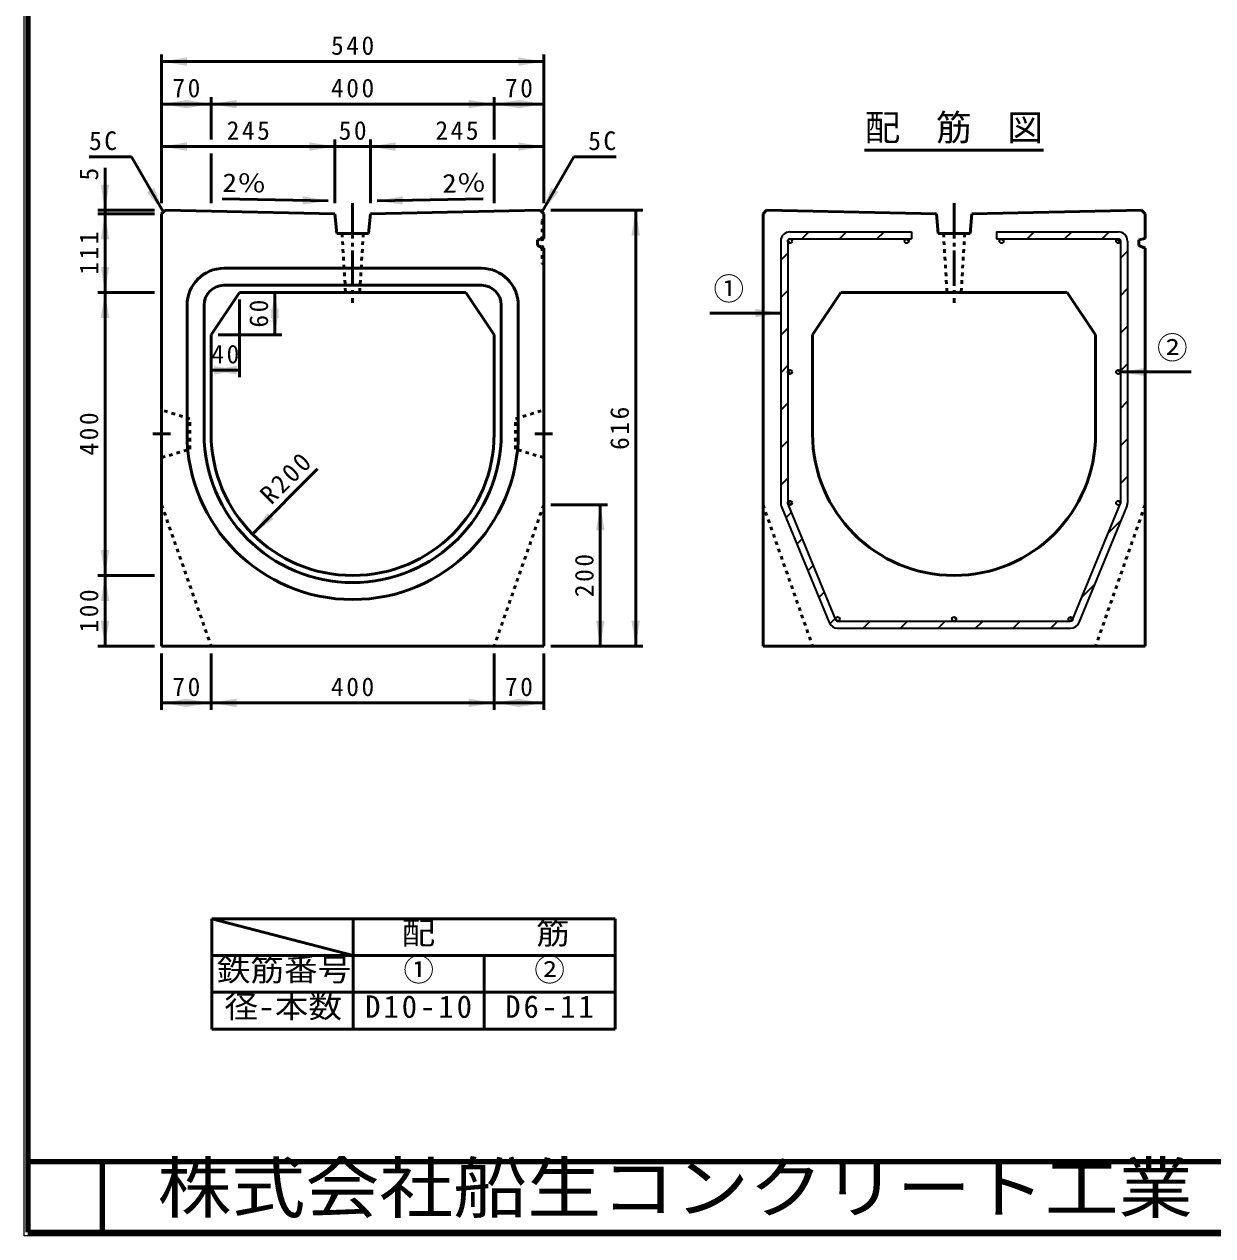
# Model space of a CAD drawing. Units: millimetres, scale not verified. Extents: x 100 to 4105, y 100 to 2870.
# Drawn here: x 100 to 1780, y 100 to 1812 of the extents above; entities that cross this region are included whole.
import ezdxf
from ezdxf.enums import TextEntityAlignment as Align

# ---------------------------------------------------------------- set-up
doc = ezdxf.new("R2010")
doc.units = ezdxf.units.MM
doc.header["$LTSCALE"] = 5
doc.header["$PDMODE"] = 32
doc.header["$PDSIZE"] = 2.5
doc.linetypes.add('USER1', pattern=[2.2, 1, -1.2])
doc.linetypes.add('USER2', pattern=[13.4, 10, -1.2, 1, -1.2])
doc.layers.add('V-nasSTD', color=7, linetype='Continuous', lineweight=50)
doc.styles.add('ＭＳ ゴシック', font='')
doc.styles.get('ＭＳ ゴシック').set_extended_font_data('MS Gothic')

msp = doc.modelspace()

# ---------------------------------------------------------------- hatches: boundary and pattern name
at = {"layer": 'V-nasSTD'}
for points in [[(330.168, 1764.887), (294.168, 1758.887), (330.168, 1752.887)], [(798.168, 1752.887), (834.168, 1758.887), (798.168, 1764.887)], [(330.168, 1704.887), (294.168, 1698.887), (330.168, 1692.887)], [(328.168, 1692.887), (364.168, 1698.887), (328.168, 1704.887)], [(400.168, 1704.887), (364.168, 1698.887), (400.168, 1692.887)], [(728.168, 1692.887), (764.168, 1698.887), (728.168, 1704.887)], [(800.168, 1704.887), (764.168, 1698.887), (800.168, 1692.887)], [(798.168, 1692.887), (834.168, 1698.887), (798.168, 1704.887)], [(330.168, 1632.887), (294.168, 1638.887), (330.168, 1644.887)], [(503.168, 1644.887), (539.168, 1638.887), (503.168, 1632.887)], [(625.168, 1644.887), (589.168, 1638.887), (625.168, 1632.887)], [(798.168, 1632.887), (834.168, 1638.887), (798.168, 1644.887)], [(208.168, 1584.887), (214.168, 1548.887), (220.168, 1584.887)], [(283.864, 1580.564), (296.668, 1546.387), (273.471, 1574.564)], [(844.471, 1580.564), (831.668, 1546.387), (854.864, 1574.564)], [(493.686, 1568.851), (529.553, 1562.102), (493.436, 1556.853)], [(634.649, 1568.851), (598.782, 1562.102), (634.899, 1556.853)], [(220.168, 1507.887), (214.168, 1543.887), (208.168, 1507.887)], [(970.168, 1512.887), (964.168, 1548.887), (958.168, 1512.887)], [(208.168, 1468.887), (214.168, 1432.887), (220.168, 1468.887)], [(220.168, 1396.887), (214.168, 1432.887), (208.168, 1396.887)], [(460.168, 1396.887), (454.168, 1432.887), (448.168, 1396.887)], [(448.168, 1408.887), (454.168, 1372.887), (460.168, 1408.887)], [(1133.168, 1397.634), (1169.168, 1403.634), (1133.168, 1409.634)], [(400.168, 1328.887), (364.168, 1322.887), (400.168, 1316.887)], [(368.168, 1316.887), (404.168, 1322.887), (368.168, 1328.887)], [(1685.168, 1314.387), (1649.168, 1320.387), (1685.168, 1326.387)], [(920.168, 1096.887), (914.168, 1132.887), (908.168, 1096.887)], [(443.959, 1121.164), (422.746, 1091.465), (452.445, 1112.679)], [(208.168, 1068.887), (214.168, 1032.887), (220.168, 1068.887)], [(220.168, 996.887), (214.168, 1032.887), (208.168, 996.887)], [(208.168, 968.887), (214.168, 932.887), (220.168, 968.887)], [(908.168, 968.887), (914.168, 932.887), (920.168, 968.887)], [(958.168, 968.887), (964.168, 932.887), (970.168, 968.887)], [(330.168, 858.887), (294.168, 852.887), (330.168, 846.887)], [(328.168, 846.887), (364.168, 852.887), (328.168, 858.887)], [(400.168, 858.887), (364.168, 852.887), (400.168, 846.887)], [(728.168, 846.887), (764.168, 852.887), (728.168, 858.887)], [(800.168, 858.887), (764.168, 852.887), (800.168, 846.887)], [(798.168, 846.887), (834.168, 852.887), (798.168, 858.887)]]:
    msp.add_hatch(color=256, dxfattribs=at).paths.add_polyline_path(points)

# ---------------------------------------------------------------- linework, layer by layer
at = {"layer": 'V-nasSTD', "lineweight": 100}
for p, q in [((105, 2865), (105, 105)), ((105, 205), (4100, 205)), ((210, 205), (210, 105)), ((105, 105), (4100, 105))]:
    msp.add_line(p, q, dxfattribs=at)
at = {"layer": 'V-nasSTD'}
for p, q in [((294.168, 1558.887), (294.168, 1768.887)), ((834.168, 1558.887), (834.168, 1768.887)), ((294.168, 1758.887), (834.168, 1758.887)), ((294.168, 1698.887), (364.168, 1698.887)), ((364.168, 1648.887), (364.168, 1708.887)), ((364.168, 1698.887), (764.168, 1698.887)), ((764.168, 1648.887), (764.168, 1708.887)), ((764.168, 1698.887), (834.168, 1698.887)), ((539.168, 1558.887), (539.168, 1648.887)), ((589.168, 1558.887), (589.168, 1648.887)), ((539.168, 1638.887), (294.168, 1638.887)), ((364.168, 1628.887), (364.168, 1558.887)), ((539.168, 1638.887), (589.168, 1638.887)), ((589.168, 1638.887), (834.168, 1638.887)), ((764.168, 1628.887), (764.168, 1558.887)), ((1287.764, 1633.887), (1540.571, 1633.887)), ((191.668, 1624.329), (251.668, 1624.329)), ((251.668, 1624.329), (296.668, 1546.387)), ((876.668, 1624.329), (831.668, 1546.387)), ((876.668, 1624.329), (936.668, 1624.329)), ((214.168, 1608.887), (214.168, 1548.887)), ((529.553, 1562.102), (379.586, 1565.226)), ((598.782, 1562.102), (748.749, 1565.226)), ((284.168, 1548.887), (204.168, 1548.887)), ((284.168, 1543.887), (204.168, 1543.887)), ((214.168, 1543.887), (214.168, 1548.887)), ((214.168, 1432.887), (214.168, 1543.887)), ((299.168, 1548.887), (294.168, 1543.887)), ((294.168, 932.887), (294.168, 1543.887)), ((539.168, 1543.887), (299.168, 1548.887)), ((539.168, 1543.887), (541.668, 1515.887)), ((589.168, 1543.887), (586.668, 1515.887)), ((589.168, 1543.887), (829.168, 1548.887)), ((829.168, 1548.887), (834.168, 1543.887)), ((834.168, 1543.887), (834.168, 1508.902)), ((844.168, 1548.887), (974.168, 1548.887)), ((964.168, 932.887), (964.168, 1548.887)), ((1149.168, 1548.887), (1144.168, 1543.887)), ((1144.168, 932.887), (1144.168, 1543.887)), ((1389.168, 1543.887), (1149.168, 1548.887)), ((1389.168, 1543.887), (1391.668, 1515.887)), ((1439.168, 1543.887), (1436.668, 1515.887)), ((1439.168, 1543.887), (1679.168, 1548.887)), ((1679.168, 1548.887), (1684.168, 1543.887)), ((1684.168, 1543.887), (1684.168, 1508.902)), ((586.668, 1515.887), (541.668, 1515.887)), ((549.168, 1515.887), (579.168, 1515.887)), ((825.168, 1506.887), (834.168, 1508.902)), ((825.168, 1498.887), (825.168, 1506.887)), ((1436.668, 1515.887), (1391.668, 1515.887)), ((1399.168, 1515.887), (1429.168, 1515.887)), ((1675.168, 1506.887), (1684.168, 1508.902)), ((1675.168, 1498.887), (1675.168, 1506.887)), ((825.168, 1498.887), (834.168, 1495.528)), ((834.168, 932.887), (834.168, 1495.528)), ((1675.168, 1498.887), (1684.168, 1495.528)), ((1684.168, 932.887), (1684.168, 1495.528)), ((382.168, 1466.887), (746.168, 1466.887)), ((382.168, 1442.887), (746.168, 1442.887)), ((284.168, 1432.887), (204.168, 1432.887)), ((214.168, 1032.887), (214.168, 1432.887)), ((404.168, 1432.887), (364.168, 1372.887)), ((404.168, 1432.887), (724.168, 1432.887)), ((404.168, 1422.887), (404.168, 1312.887)), ((454.168, 1372.887), (454.168, 1432.887)), ((724.168, 1432.887), (764.168, 1372.887)), ((1254.168, 1432.887), (1214.168, 1372.887)), ((1254.168, 1432.887), (1574.168, 1432.887)), ((1574.168, 1432.887), (1614.168, 1372.887)), ((330.168, 1382.887), (330.168, 1414.887)), ((354.168, 1382.887), (354.168, 1414.887)), ((774.168, 1414.887), (774.168, 1382.887)), ((798.168, 1414.887), (798.168, 1382.887)), ((1069.168, 1403.634), (1169.168, 1403.634)), ((330.168, 1232.887), (330.168, 1382.887)), ((354.168, 1232.887), (354.168, 1382.887)), ((364.168, 1372.887), (364.168, 1232.887)), ((374.168, 1372.887), (464.168, 1372.887)), ((764.168, 1372.887), (764.168, 1232.887)), ((774.168, 1382.887), (774.168, 1232.887)), ((798.168, 1382.887), (798.168, 1232.887)), ((1214.168, 1372.887), (1214.168, 1232.887)), ((1614.168, 1372.887), (1614.168, 1232.887)), ((364.168, 1322.887), (404.168, 1322.887)), ((1749.168, 1320.387), (1649.168, 1320.387)), ((422.746, 1091.465), (514.67, 1183.389)), ((844.168, 1132.887), (924.168, 1132.887)), ((914.168, 932.887), (914.168, 1132.887)), ((284.168, 1032.887), (204.168, 1032.887)), ((214.168, 932.887), (214.168, 1032.887)), ((284.168, 932.887), (204.168, 932.887)), ((294.168, 932.887), (834.168, 932.887)), ((844.168, 932.887), (974.168, 932.887)), ((1144.168, 932.887), (1684.168, 932.887)), ((294.168, 922.887), (294.168, 842.887)), ((364.168, 922.887), (364.168, 842.887)), ((764.168, 922.887), (764.168, 842.887)), ((834.168, 922.887), (834.168, 842.887)), ((294.168, 852.887), (364.168, 852.887)), ((364.168, 852.887), (764.168, 852.887)), ((764.168, 852.887), (834.168, 852.887)), ((365, 548), (365, 496)), ((565, 548), (365, 548)), ((365, 548), (565, 496)), ((565, 496), (565, 548)), ((750, 548), (565, 548)), ((935, 548), (750, 548)), ((935, 496), (935, 548)), ((365, 496), (365, 444)), ((565, 496), (365, 496)), ((565, 444), (565, 496)), ((565, 444), (565, 496)), ((565, 496), (565, 444)), ((750, 496), (565, 496)), ((750, 444), (750, 496)), ((750, 496), (935, 496)), ((750, 444), (750, 496)), ((750, 496), (750, 444)), ((935, 444), (935, 496)), ((935, 444), (935, 496)), ((935, 444), (935, 496)), ((935, 496), (935, 444)), ((365, 444), (365, 392)), ((565, 444), (365, 444)), ((565, 392), (565, 444)), ((565, 444), (750, 444)), ((565, 392), (565, 444)), ((565, 444), (565, 392)), ((750, 392), (750, 444)), ((750, 444), (935, 444)), ((750, 392), (750, 444)), ((750, 444), (750, 392)), ((935, 392), (935, 444)), ((935, 392), (935, 444)), ((935, 392), (935, 444)), ((935, 444), (935, 392)), ((365, 392), (565, 392)), ((565, 392), (750, 392)), ((750, 392), (935, 392))]:
    msp.add_line(p, q, dxfattribs=at)
at = {"layer": 'V-nasSTD', "linetype": 'USER2'}
for p, q in [((564.168, 1558.887), (564.168, 1417.887)), ((1414.168, 1558.887), (1414.168, 1417.887)), ((306.668, 1232.887), (281.668, 1232.887)), ((821.668, 1232.887), (846.668, 1232.887))]:
    msp.add_line(p, q, dxfattribs=at)
at = {"layer": 'V-nasSTD', "linetype": 'USER1'}
for p, q in [((831.868, 1533.887), (834.168, 1536.187)), ((831.868, 1533.887), (831.868, 1508.387)), ((549.168, 1515.887), (554.168, 1432.887)), ((579.168, 1515.887), (574.168, 1432.887)), ((1399.168, 1515.887), (1404.168, 1432.887)), ((1429.168, 1515.887), (1424.168, 1432.887)), ((831.868, 1496.387), (831.868, 1473.887)), ((831.868, 1473.887), (834.168, 1471.587)), ((334.168, 1254.387), (294.168, 1266.387)), ((294.168, 1266.387), (294.168, 1199.387)), ((334.168, 1211.387), (334.168, 1254.387)), ((794.168, 1254.387), (834.168, 1266.387)), ((794.168, 1211.387), (794.168, 1254.387)), ((834.168, 1266.387), (834.168, 1199.387)), ((294.168, 1199.387), (334.168, 1211.387)), ((834.168, 1199.387), (794.168, 1211.387)), ((294.168, 1132.887), (364.168, 932.887)), ((834.168, 1132.887), (764.168, 932.887)), ((1144.168, 1132.887), (1214.168, 932.887)), ((1684.168, 1132.887), (1614.168, 932.887))]:
    msp.add_line(p, q, dxfattribs=at)
at = {"layer": 'V-nasSTD', "lineweight": 35}
for p, q in [((1182.168, 1518.387), (1354.168, 1518.387)), ((1182.168, 1508.387), (1354.168, 1508.387)), ((1199.095, 1508.387), (1209.095, 1518.387)), ((1252.128, 1508.387), (1262.128, 1518.387)), ((1305.161, 1508.387), (1315.161, 1518.387)), ((1346.553, 1508.323), (1350.104, 1504.773)), ((1354.168, 1518.387), (1354.168, 1508.387)), ((1474.168, 1518.387), (1474.168, 1508.387)), ((1474.168, 1518.387), (1646.168, 1518.387)), ((1474.168, 1518.295), (1474.26, 1518.387)), ((1474.168, 1518.387), (1474.168, 1508.387)), ((1474.168, 1508.387), (1646.168, 1508.387)), ((1480.856, 1508.371), (1484.151, 1505.076)), ((1517.293, 1508.387), (1527.293, 1518.387)), ((1570.326, 1508.387), (1580.326, 1518.387)), ((1623.359, 1508.387), (1633.359, 1518.387)), ((1644.205, 1507.656), (1648.437, 1503.425)), ((1169.168, 1505.387), (1169.168, 1134.978)), ((1179.168, 1505.387), (1179.168, 1134.969)), ((1179.221, 1505.95), (1182.731, 1502.44)), ((1649.168, 1505.387), (1649.168, 1134.969)), ((1649.168, 1481.163), (1659.168, 1491.163)), ((1659.168, 1505.387), (1659.168, 1134.973)), ((1169.168, 1478.46), (1179.168, 1488.46)), ((1649.168, 1428.13), (1659.168, 1438.13)), ((1169.168, 1425.427), (1179.168, 1435.427)), ((1169.168, 1372.394), (1179.168, 1382.394)), ((1649.168, 1375.097), (1659.168, 1385.097)), ((1169.168, 1319.361), (1179.168, 1329.361)), ((1179.522, 1321.801), (1183.582, 1317.741)), ((1644.905, 1323.108), (1648.889, 1319.125)), ((1649.168, 1322.064), (1659.168, 1332.064)), ((1169.168, 1266.328), (1179.168, 1276.328)), ((1649.168, 1269.031), (1659.168, 1279.031)), ((1169.168, 1213.295), (1179.168, 1223.295)), ((1649.168, 1215.998), (1659.168, 1225.998)), ((1169.168, 1160.262), (1179.168, 1170.262)), ((1649.168, 1162.965), (1659.168, 1172.965)), ((1170.147, 1130.028), (1237.508, 966.437)), ((1179.393, 1133.827), (1246.751, 970.244)), ((1180.007, 1137.468), (1184.249, 1133.226)), ((1581.584, 970.244), (1648.942, 1133.827)), ((1590.829, 966.437), (1658.188, 1130.023)), ((1645.802, 1138.364), (1649.145, 1135.021)), ((1176.511, 1114.572), (1184.169, 1122.23)), ((1632.057, 1092.821), (1650.439, 1111.203)), ((1191.979, 1077.007), (1199.637, 1084.665)), ((1207.447, 1039.442), (1215.105, 1047.1)), ((1594.934, 1002.665), (1613.316, 1021.047)), ((1222.915, 1001.877), (1230.573, 1009.535)), ((1238.529, 964.458), (1246.041, 971.97)), ((1246.571, 971.91), (1250.048, 968.433)), ((1246.751, 970.244), (1246.751, 970.244)), ((1246.751, 970.244), (1246.751, 970.244)), ((1249.525, 968.387), (1578.81, 968.387)), ((1285.491, 958.387), (1295.491, 968.387)), ((1338.524, 958.387), (1348.524, 968.387)), ((1391.557, 958.387), (1401.557, 968.387)), ((1413.82, 974.366), (1417.147, 971.039)), ((1444.59, 958.387), (1454.59, 968.387)), ((1497.623, 958.387), (1507.623, 968.387)), ((1550.656, 958.387), (1560.656, 968.387)), ((1577.024, 973.797), (1581.22, 969.6)), ((1581.584, 970.244), (1581.584, 970.244)), ((1581.584, 970.244), (1581.584, 970.244)), ((1249.529, 958.387), (1578.809, 958.387))]:
    msp.add_line(p, q, dxfattribs=at)
at = {"layer": 'V-nasSTD', "lineweight": 13}
msp.add_lwpolyline([(100, 100), (100, 2870), (4105, 2870), (4105, 100)], close=True, dxfattribs=at)
at = {"layer": 'V-nasSTD', "lineweight": 35}
for centre in [(1182.168, 1505.387), (1347.168, 1505.387), (1481.168, 1505.387), (1646.168, 1505.387), (1182.168, 1320.387), (1646.168, 1320.387), (1182.168, 1135.387), (1646.168, 1135.387), (1249.525, 971.387), (1414.168, 971.387), (1578.81, 971.387)]:
    msp.add_circle(centre, 3, dxfattribs=at)
for centre, radius, start, end in [((1182.168, 1505.387), 13, 90, 180), ((1182.168, 1505.387), 3, 90, 180), ((1182.168, 1505.387), 3, 90, 180), ((1182.168, 1505.387), 3, 90, 180), ((1646.168, 1505.387), 13, 0, 90), ((1646.168, 1505.387), 3, 0, 90), ((1646.168, 1505.387), 3, 0, 90), ((1646.168, 1505.387), 3, 0, 90), ((1182.168, 1134.978), 13, 180, 202.38013), ((1182.168, 1134.969), 3, 180, 202.38013), ((1182.168, 1134.969), 3, 180, 202.38013), ((1646.168, 1134.969), 3, 337.61987, 0), ((1646.168, 1134.969), 3, 337.61987, 0), ((1646.168, 1134.973), 13, 337.61987, 0), ((1249.529, 971.387), 13, 202.38013, 270), ((1249.525, 971.387), 3, 202.38013, 270), ((1249.525, 971.387), 3, 202.38013, 270), ((1249.525, 971.387), 3, 202.38053, 270.00103), ((1578.809, 971.387), 13, 270, 337.61987), ((1578.81, 971.387), 3, 270, 337.61987), ((1578.81, 971.387), 3, 270, 337.61987), ((1578.81, 971.387), 3, 269.99901, 337.61947)]:
    msp.add_arc(centre, radius, start, end, dxfattribs=at)
at = {"layer": 'V-nasSTD'}
for centre, radius, start, end in [((382.168, 1414.887), 52, 90, 180), ((746.168, 1414.887), 52, 0, 90), ((382.168, 1414.887), 28, 90, 180), ((746.168, 1414.887), 28, 0, 90), ((564.168, 1232.887), 234, 180, 270), ((564.168, 1232.887), 210, 180, 270), ((564.168, 1232.887), 200, 180, 270), ((564.168, 1232.887), 200, 270, 0), ((564.168, 1232.887), 210, 270, 0), ((564.168, 1232.887), 234, 270, 0), ((1414.168, 1232.887), 200, 180, 270), ((1414.168, 1232.887), 200, 270, 0)]:
    msp.add_arc(centre, radius, start, end, dxfattribs=at)
for p in [(831.868, 1508.387), (831.868, 1496.387)]:
    msp.add_point(p, dxfattribs=at)

# ---------------------------------------------------------------- texts
at = {"layer": 'V-nasSTD', "style": 'ＭＳ ゴシック'}
for s, height, p in [('配\u3000筋\u3000図', 36.95, (1287.764, 1684.287)), ('①', 31.67, (1074.168, 1453.834)), ('②', 31.67, (1700.968, 1370.587)), ('①', 31.67, (635.9, 491.6)), ('②', 31.67, (820.9, 491.6))]:
    msp.add_text(s, height=height, dxfattribs=at).set_placement(p, align=Align.TOP_LEFT)
msp.add_text('5', height=26.39, rotation=90, dxfattribs=at).set_placement((178.168, 1590.887), align=Align.TOP_LEFT)
at = {"layer": 'V-nasSTD', "style": 'ＭＳ ゴシック', "width": 1.15}
for rotation, p in [(358.807, (380.336, 1601.219)), (1.193, (690.412, 1600.019))]:
    msp.add_text('2％', height=26.39, rotation=rotation, dxfattribs=at).set_placement(p, align=Align.TOP_LEFT)
at = {"layer": 'V-nasSTD', "style": 'ＭＳ ゴシック', "width": 1.1}
for s, height, p in [('配\u3000\u3000\u3000筋', 31.67, (633.36, 543.6)), ('鉄筋番号', 31.67, (372.12, 491.6)), ('径-本数', 31.67, (382.92, 439.6)), ('株式会社船生コンクリート工業', 69.65, (288.279, 202.55))]:
    msp.add_text(s, height=height, dxfattribs=at).set_placement(p, align=Align.TOP_LEFT)
at = {"layer": 'V-nasSTD', "attachment_point": 1, "style": 'ＭＳ ゴシック'}
for s, insert, char_height in [('\\T1.2;540', (533.568, 1794.887), 26.39), ('\\T1.2;70', (309.368, 1734.887), 26.39), ('\\T1.2;400', (533.568, 1734.887), 26.39), ('\\T1.2;70', (779.368, 1734.887), 26.39), ('\\T1.2;5C', (191.668, 1660.329), 26.39), ('\\T1.2;245', (386.068, 1674.887), 26.39), ('\\T1.2;50', (544.368, 1674.887), 26.39), ('\\T1.2;245', (681.068, 1674.887), 26.39), ('\\T1.2;5C', (897.068, 1660.329), 26.39), ('\\T1.2;40', (364.368, 1358.887), 26.39), ('\\T1.2;70', (309.368, 888.887), 26.39), ('\\T1.2;400', (533.568, 888.887), 26.39), ('\\T1.2;70', (779.368, 888.887), 26.39), ('\\T1.2;D10-10', (581.9, 439.6), 31.67), ('\\T1.2;D6-11', (779.86, 439.6), 31.67)]:
    msp.add_mtext(s, dxfattribs=dict(at, insert=insert, char_height=char_height))
at = {"layer": 'V-nasSTD', "char_height": 26.39, "attachment_point": 1, "style": 'ＭＳ ゴシック'}
for s, insert, rotation in [('\\T1.2;111', (178.168, 1457.787), 90), ('\\T1.2;60', (418.168, 1383.087), 90), ('\\T1.2;616', (928.168, 1210.287), 90), ('\\T1.2;400', (178.168, 1202.287), 90), ('\\T1.2;R200', (430.666, 1150.297), 45), ('\\T1.2;200', (878.168, 1002.287), 90), ('\\T1.2;100', (178.168, 952.287), 90)]:
    msp.add_mtext(s, dxfattribs=dict(at, insert=insert, rotation=rotation))

doc.saveas('drawing.dxf')
